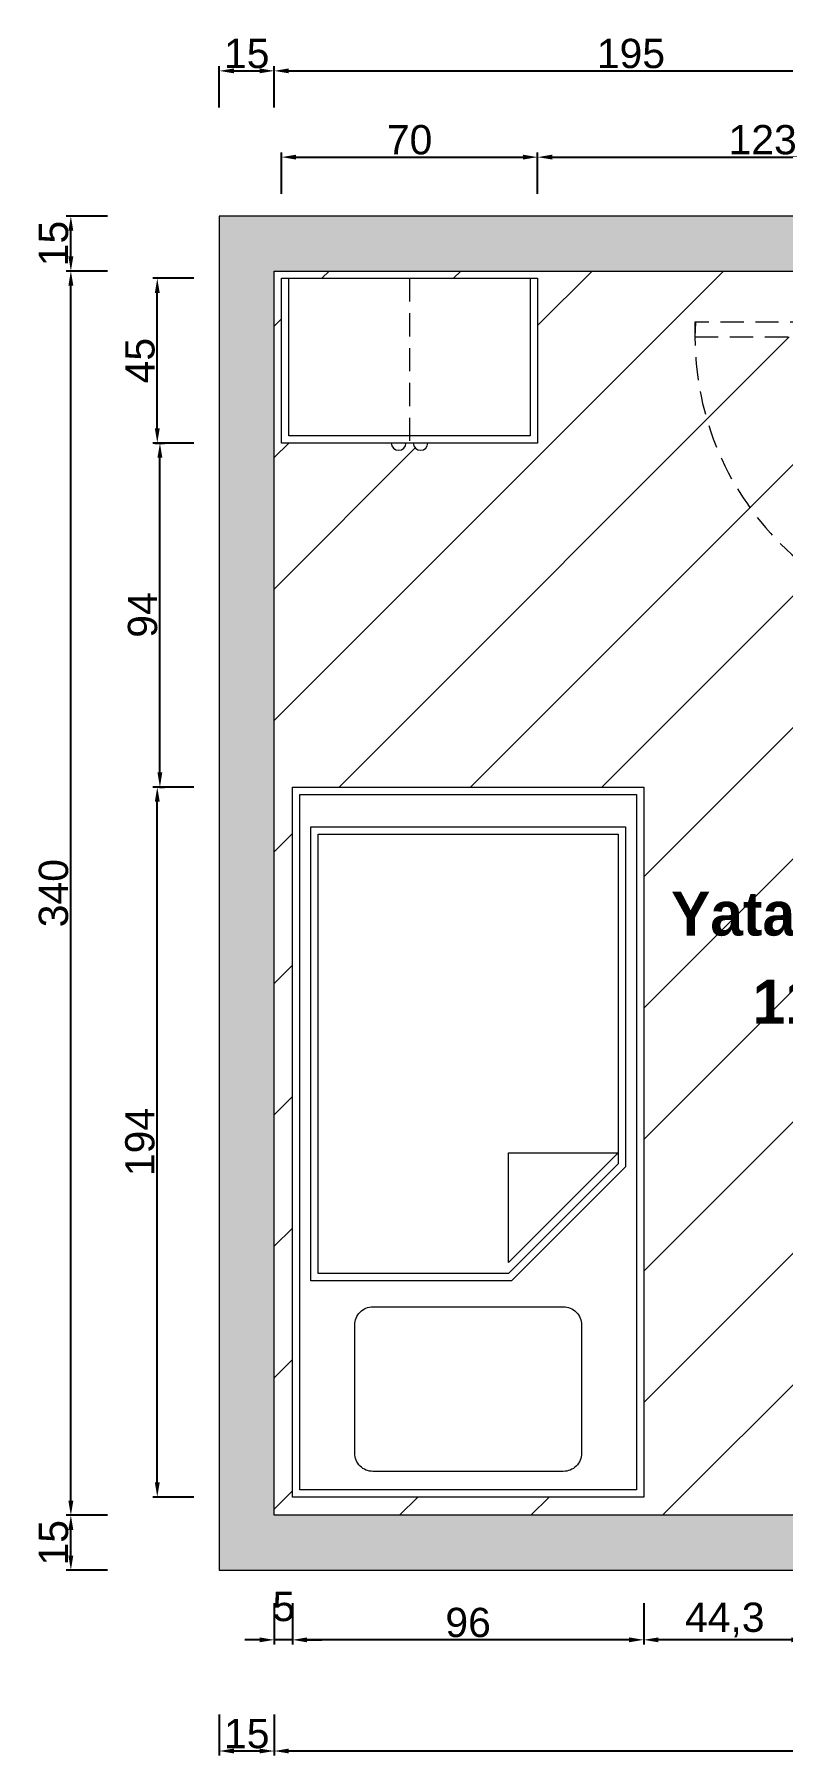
# Model space of a CAD drawing. Header units: centimetres. Extents: x 626924 to 628046, y 594571 to 595506.
# Drawn here: x 627498.9 to 627703.4, y 594571.5 to 595041.8 of the extents above; entities that cross this region are included whole.
import ezdxf

# ---------------------------------------------------------------- set-up
doc = ezdxf.new("R2010")
doc.units = ezdxf.units.CM
doc.linetypes.add('HIDDEN', pattern=[9.525, 6.35, -3.175])
for name, color, linetype, lineweight in [('Duvar', 5, 'Continuous', 18), ('Hatch', 7, 'Continuous', 15), ('Kapı', 4, 'Continuous', 15), ('Tefrişler', 1, 'Continuous', 5), ('Yazı', 7, 'Continuous', 13), ('Ölçüler', 7, 'Continuous', 13)]:
    doc.layers.add(name, color=color, linetype=linetype, lineweight=lineweight)
doc.styles.get("Standard").update_dxf_attribs({"font": 'arial.ttf'})
doc.dimstyles.new('ölçüler', dxfattribs={"dimscale": 0, "dimtxt": 8, "dimasz": 4, "dimexe": 1.25, "dimexo": 0.625, "dimtad": 1, "dimdec": 1, "dimtxsty": 'Standard', "dimcen": 2.5, "dimclrd": 256, "dimclre": 256, "dimclrt": 256, "dimadec": 0, "dimazin": 0, "dimtfac": 1, "dimtdec": 1, "dimtmove": 0, "dimatfit": 3, "dimfxl": 10, "dimfxlon": 1, "dimtfillclr": 7, "dimarcsym": 0})

# ---------------------------------------------------------------- blocks, each defined once
blk = doc.blocks.new('KAPI')
at = {"layer": 'Kapı'}
blk.add_lwpolyline([(-15, 0), (0, 0), (0, -10), (-15, -10)], close=True, dxfattribs=at)
at = {"layer": 'Kapı', "linetype": 'HIDDEN'}
blk.add_lwpolyline([(-15, -10), (-95, -10), (-95, -14), (-15, -14), (-15, -94, -0.428941), (-94.9, -10)], format="xyb", dxfattribs=at)
blk.add_lwpolyline([(0, -10), (0, -94)], dxfattribs=at)
at = {"layer": 'Kapı'}
blk.add_lwpolyline([(-15, -94), (0, -94), (0, -104), (-15, -104), (-15, -94)], dxfattribs=at)
blk = doc.blocks.new('Yatak')
blk.add_lwpolyline([(64.05, -59), (94.05, -59), (94.05, -89), (64.05, -59)])
at = {"layer": 'Tefrişler'}
for points in [[(0, 0), (194, 0), (194, -96), (0, -96)], [(2, -2), (192, -2), (192, -94), (2, -94)], [(59.08, -5), (183.08, -5), (183.08, -91), (90.25, -91), (59.08, -59.83)], [(61.08, -7), (181.08, -7), (181.08, -89), (91.08, -89), (61.08, -59), (61.08, -59)]]:
    blk.add_lwpolyline(points, close=True, dxfattribs=at)
blk.add_lwpolyline([(12, -17), (47, -17, -0.414214), (52, -22), (52, -74, -0.414214), (47, -79), (12, -79, -0.414214), (7, -74), (7, -22, -0.414214)], format="xyb", close=True, dxfattribs=at)
blk = doc.blocks.new('Dolap')
at = {"layer": 'Tefrişler', "linetype": 'HIDDEN'}
blk.add_line((35, 0), (35, -45), dxfattribs=at)
at = {"layer": 'Tefrişler'}
for points in [[(0, 0), (70, 0), (70, -45), (0, -45)], [(2, 0), (68, 0), (68, -43), (2, -43)]]:
    blk.add_lwpolyline(points, close=True, dxfattribs=at)
for centre in [(32, -45), (38, -45)]:
    blk.add_arc(centre, 2, 180, 0, dxfattribs=at)
blk = doc.blocks.new('*D13')
at = {"layer": 'Defpoints', "color": 0, "transparency": 16777216}
for p in [(627564.43, 595031.81), (627549.43, 594992.13), (627564.43, 594992.13)]:
    blk.add_point(p, dxfattribs=at)
at = {"layer": 'Ölçüler', "lineweight": -2, "transparency": 16777216}
for p, q in [((627549.43, 595021.81), (627549.43, 595033.06)), ((627553.43, 595031.81), (627560.43, 595031.81)), ((627564.43, 595021.81), (627564.43, 595033.06))]:
    blk.add_line(p, q, dxfattribs=at)
at = {"layer": 'Ölçüler', "transparency": 16777216}
for points in [[(627553.43, 595032.48), (627553.43, 595031.15), (627549.43, 595031.81)], [(627560.43, 595032.48), (627560.43, 595031.15), (627564.43, 595031.81)]]:
    blk.add_solid(points, dxfattribs=at)
at = {"layer": 'Ölçüler', "transparency": 16777216, "insert": (627556.93, 595036.52), "char_height": 8, "attachment_point": 5}
blk.add_mtext('15', dxfattribs=at)
blk = doc.blocks.new('*D14')
at = {"layer": 'Defpoints', "color": 0, "transparency": 16777216}
for p in [(627759.43, 595031.81), (627564.43, 594977.13), (627759.43, 594977.13)]:
    blk.add_point(p, dxfattribs=at)
at = {"layer": 'Ölçüler', "lineweight": -2, "transparency": 16777216}
for p, q in [((627564.43, 595021.81), (627564.43, 595033.06)), ((627568.43, 595031.81), (627755.43, 595031.81)), ((627759.43, 595021.81), (627759.43, 595033.06))]:
    blk.add_line(p, q, dxfattribs=at)
at = {"layer": 'Ölçüler', "transparency": 16777216}
for points in [[(627568.43, 595032.48), (627568.43, 595031.15), (627564.43, 595031.81)], [(627755.43, 595032.48), (627755.43, 595031.15), (627759.43, 595031.81)]]:
    blk.add_solid(points, dxfattribs=at)
at = {"layer": 'Ölçüler', "transparency": 16777216, "insert": (627661.93, 595036.52), "char_height": 8, "attachment_point": 5}
blk.add_mtext('195', dxfattribs=at)
blk = doc.blocks.new('*D45')
at = {"layer": 'Defpoints', "color": 0, "transparency": 16777216}
for p in [(627532.47, 594836.13), (627569.43, 594836.13), (627569.43, 594642.13)]:
    blk.add_point(p, dxfattribs=at)
at = {"layer": 'Ölçüler', "lineweight": -2, "transparency": 16777216}
for p, q in [((627542.47, 594836.13), (627531.22, 594836.13)), ((627532.47, 594646.13), (627532.47, 594832.13)), ((627542.47, 594642.13), (627531.22, 594642.13))]:
    blk.add_line(p, q, dxfattribs=at)
at = {"layer": 'Ölçüler', "transparency": 16777216}
for points in [[(627531.81, 594832.13), (627533.14, 594832.13), (627532.47, 594836.13)], [(627531.81, 594646.13), (627533.14, 594646.13), (627532.47, 594642.13)]]:
    blk.add_solid(points, dxfattribs=at)
at = {"layer": 'Ölçüler', "transparency": 16777216, "insert": (627527.76, 594739.13), "char_height": 8, "attachment_point": 5, "rotation": 90}
blk.add_mtext('194', dxfattribs=at)
blk = doc.blocks.new('*D46')
at = {"layer": 'Defpoints', "color": 0, "transparency": 16777216}
for p in [(627532.47, 594975.13), (627566.43, 594975.13), (627566.43, 594930.13)]:
    blk.add_point(p, dxfattribs=at)
at = {"layer": 'Ölçüler', "lineweight": -2, "transparency": 16777216}
for p, q in [((627542.47, 594975.13), (627531.22, 594975.13)), ((627532.47, 594934.13), (627532.47, 594971.13)), ((627542.47, 594930.13), (627531.22, 594930.13))]:
    blk.add_line(p, q, dxfattribs=at)
at = {"layer": 'Ölçüler', "transparency": 16777216}
for points in [[(627531.81, 594971.13), (627533.14, 594971.13), (627532.47, 594975.13)], [(627531.81, 594934.13), (627533.14, 594934.13), (627532.47, 594930.13)]]:
    blk.add_solid(points, dxfattribs=at)
at = {"layer": 'Ölçüler', "transparency": 16777216, "insert": (627527.78, 594952.63), "char_height": 8, "attachment_point": 5, "rotation": 90}
blk.add_mtext('45', dxfattribs=at)
blk = doc.blocks.new('*D47')
at = {"layer": 'Defpoints', "color": 0, "transparency": 16777216}
for p in [(627508.86, 594637.13), (627564.43, 594637.13), (627549.43, 594622.13)]:
    blk.add_point(p, dxfattribs=at)
at = {"layer": 'Ölçüler', "lineweight": -2, "transparency": 16777216}
for p, q in [((627518.86, 594637.13), (627507.61, 594637.13)), ((627508.86, 594626.13), (627508.86, 594633.13)), ((627518.86, 594622.13), (627507.61, 594622.13))]:
    blk.add_line(p, q, dxfattribs=at)
at = {"layer": 'Ölçüler', "transparency": 16777216}
for points in [[(627508.19, 594633.13), (627509.53, 594633.13), (627508.86, 594637.13)], [(627508.19, 594626.13), (627509.53, 594626.13), (627508.86, 594622.13)]]:
    blk.add_solid(points, dxfattribs=at)
at = {"layer": 'Ölçüler', "transparency": 16777216, "insert": (627504.15, 594629.63), "char_height": 8, "attachment_point": 5, "rotation": 90}
blk.add_mtext('15', dxfattribs=at)
blk = doc.blocks.new('*D48')
at = {"layer": 'Defpoints', "color": 0, "transparency": 16777216}
for p in [(627508.86, 594977.13), (627564.43, 594977.13), (627564.43, 594637.13)]:
    blk.add_point(p, dxfattribs=at)
at = {"layer": 'Ölçüler', "lineweight": -2, "transparency": 16777216}
for p, q in [((627518.86, 594977.13), (627507.61, 594977.13)), ((627508.86, 594641.13), (627508.86, 594973.13)), ((627518.86, 594637.13), (627507.61, 594637.13))]:
    blk.add_line(p, q, dxfattribs=at)
at = {"layer": 'Ölçüler', "transparency": 16777216}
for points in [[(627508.19, 594973.13), (627509.53, 594973.13), (627508.86, 594977.13)], [(627508.19, 594641.13), (627509.53, 594641.13), (627508.86, 594637.13)]]:
    blk.add_solid(points, dxfattribs=at)
at = {"layer": 'Ölçüler', "transparency": 16777216, "insert": (627504.15, 594807.13), "char_height": 8, "attachment_point": 5, "rotation": 90}
blk.add_mtext('340', dxfattribs=at)
blk = doc.blocks.new('*D49')
at = {"layer": 'Defpoints', "color": 0, "transparency": 16777216}
for p in [(627508.86, 594992.13), (627564.43, 594992.13), (627564.43, 594977.13)]:
    blk.add_point(p, dxfattribs=at)
at = {"layer": 'Ölçüler', "lineweight": -2, "transparency": 16777216}
for p, q in [((627518.86, 594992.13), (627507.61, 594992.13)), ((627508.86, 594981.13), (627508.86, 594988.13)), ((627518.86, 594977.13), (627507.61, 594977.13))]:
    blk.add_line(p, q, dxfattribs=at)
at = {"layer": 'Ölçüler', "transparency": 16777216}
for points in [[(627508.19, 594988.13), (627509.53, 594988.13), (627508.86, 594992.13)], [(627508.19, 594981.13), (627509.53, 594981.13), (627508.86, 594977.13)]]:
    blk.add_solid(points, dxfattribs=at)
at = {"layer": 'Ölçüler', "transparency": 16777216, "insert": (627504.15, 594984.63), "char_height": 8, "attachment_point": 5, "rotation": 90}
blk.add_mtext('15', dxfattribs=at)
blk = doc.blocks.new('*D51')
at = {"layer": 'Defpoints', "color": 0, "transparency": 16777216}
for p in [(627531.22, 594930.13), (627533.2, 594930.13), (627532.47, 594836.13)]:
    blk.add_point(p, dxfattribs=at)
at = {"layer": 'Ölçüler', "lineweight": -2, "transparency": 16777216}
for p, q in [((627531.85, 594930.13), (627534.45, 594930.13)), ((627533.2, 594840.13), (627533.2, 594926.13)), ((627533.1, 594836.13), (627534.45, 594836.13))]:
    blk.add_line(p, q, dxfattribs=at)
at = {"layer": 'Ölçüler', "transparency": 16777216}
for points in [[(627532.53, 594926.13), (627533.86, 594926.13), (627533.2, 594930.13)], [(627532.53, 594840.13), (627533.86, 594840.13), (627533.2, 594836.13)]]:
    blk.add_solid(points, dxfattribs=at)
at = {"layer": 'Ölçüler', "transparency": 16777216, "insert": (627528.49, 594883.13), "char_height": 8, "attachment_point": 5, "rotation": 90}
blk.add_mtext('94', dxfattribs=at)
blk = doc.blocks.new('*D56')
at = {"layer": 'Defpoints', "color": 0, "transparency": 16777216}
for p in [(627709.72, 594647.34), (627665.43, 594642.13), (627665.43, 594603.11)]:
    blk.add_point(p, dxfattribs=at)
at = {"layer": 'Ölçüler', "lineweight": -2, "transparency": 16777216}
for p, q in [((627665.43, 594613.11), (627665.43, 594601.86)), ((627709.72, 594613.11), (627709.72, 594601.86)), ((627705.72, 594603.11), (627669.43, 594603.11))]:
    blk.add_line(p, q, dxfattribs=at)
at = {"layer": 'Ölçüler', "transparency": 16777216}
for points in [[(627669.43, 594603.77), (627669.43, 594602.44), (627665.43, 594603.11)], [(627705.72, 594603.77), (627705.72, 594602.44), (627709.72, 594603.11)]]:
    blk.add_solid(points, dxfattribs=at)
at = {"layer": 'Ölçüler', "transparency": 16777216, "insert": (627687.57, 594608.54), "char_height": 8, "attachment_point": 5}
blk.add_mtext('44,3', dxfattribs=at)
blk = doc.blocks.new('*D57')
at = {"layer": 'Defpoints', "color": 0, "transparency": 16777216}
for p in [(627569.43, 594642.13), (627665.43, 594642.13), (627569.43, 594603.11)]:
    blk.add_point(p, dxfattribs=at)
at = {"layer": 'Ölçüler', "lineweight": -2, "transparency": 16777216}
for p, q in [((627569.43, 594613.11), (627569.43, 594601.86)), ((627665.43, 594613.11), (627665.43, 594601.86)), ((627661.43, 594603.11), (627573.43, 594603.11))]:
    blk.add_line(p, q, dxfattribs=at)
at = {"layer": 'Ölçüler', "transparency": 16777216}
for points in [[(627573.43, 594603.77), (627573.43, 594602.44), (627569.43, 594603.11)], [(627661.43, 594603.77), (627661.43, 594602.44), (627665.43, 594603.11)]]:
    blk.add_solid(points, dxfattribs=at)
at = {"layer": 'Ölçüler', "transparency": 16777216, "insert": (627617.43, 594607.81), "char_height": 8, "attachment_point": 5}
blk.add_mtext('96', dxfattribs=at)
blk = doc.blocks.new('*D58')
at = {"layer": 'Defpoints', "color": 0, "transparency": 16777216}
for p in [(627569.43, 594642.13), (627564.43, 594637.13), (627564.43, 594603.11)]:
    blk.add_point(p, dxfattribs=at)
at = {"layer": 'Ölçüler', "lineweight": -2, "transparency": 16777216}
for p, q in [((627564.43, 594613.11), (627564.43, 594601.86)), ((627569.43, 594613.11), (627569.43, 594601.86)), ((627560.43, 594603.11), (627556.43, 594603.11)), ((627569.43, 594603.11), (627564.43, 594603.11)), ((627573.43, 594603.11), (627577.43, 594603.11))]:
    blk.add_line(p, q, dxfattribs=at)
at = {"layer": 'Ölçüler', "transparency": 16777216}
for points in [[(627560.43, 594603.77), (627560.43, 594602.44), (627564.43, 594603.11)], [(627573.43, 594603.77), (627573.43, 594602.44), (627569.43, 594603.11)]]:
    blk.add_solid(points, dxfattribs=at)
at = {"layer": 'Ölçüler', "transparency": 16777216, "insert": (627567.06, 594612.17), "char_height": 8, "attachment_point": 5}
blk.add_mtext('5', dxfattribs=at)
blk = doc.blocks.new('*D61')
at = {"layer": 'Defpoints', "color": 0, "transparency": 16777216}
for p in [(627564.43, 594637.13), (627974.43, 594637.13), (627564.43, 594572.73)]:
    blk.add_point(p, dxfattribs=at)
at = {"layer": 'Ölçüler', "lineweight": -2, "transparency": 16777216}
for p, q in [((627564.43, 594582.73), (627564.43, 594571.48)), ((627974.43, 594582.73), (627974.43, 594571.48)), ((627970.43, 594572.73), (627568.43, 594572.73))]:
    blk.add_line(p, q, dxfattribs=at)
at = {"layer": 'Ölçüler', "transparency": 16777216}
for points in [[(627568.43, 594573.4), (627568.43, 594572.07), (627564.43, 594572.73)], [(627970.43, 594573.4), (627970.43, 594572.07), (627974.43, 594572.73)]]:
    blk.add_solid(points, dxfattribs=at)
at = {"layer": 'Ölçüler', "transparency": 16777216, "insert": (627769.43, 594577.44), "char_height": 8, "attachment_point": 5}
blk.add_mtext('410', dxfattribs=at)
blk = doc.blocks.new('*D62')
at = {"layer": 'Defpoints', "color": 0, "transparency": 16777216}
for p in [(627564.43, 594637.13), (627549.43, 594622.13), (627549.43, 594572.73)]:
    blk.add_point(p, dxfattribs=at)
at = {"layer": 'Ölçüler', "lineweight": -2, "transparency": 16777216}
for p, q in [((627549.43, 594582.73), (627549.43, 594571.48)), ((627564.43, 594582.73), (627564.43, 594571.48)), ((627560.43, 594572.73), (627553.43, 594572.73))]:
    blk.add_line(p, q, dxfattribs=at)
at = {"layer": 'Ölçüler', "transparency": 16777216}
for points in [[(627553.43, 594573.4), (627553.43, 594572.07), (627549.43, 594572.73)], [(627560.43, 594573.4), (627560.43, 594572.07), (627564.43, 594572.73)]]:
    blk.add_solid(points, dxfattribs=at)
at = {"layer": 'Ölçüler', "transparency": 16777216, "insert": (627556.93, 594577.44), "char_height": 8, "attachment_point": 5}
blk.add_mtext('15', dxfattribs=at)
blk = doc.blocks.new('*D77')
at = {"layer": 'Defpoints', "color": 0, "transparency": 16777216}
for p in [(627636.43, 595008.24), (627566.43, 594975.13), (627636.43, 594975.13)]:
    blk.add_point(p, dxfattribs=at)
at = {"layer": 'Ölçüler', "lineweight": -2, "transparency": 16777216}
for p, q in [((627566.43, 594998.24), (627566.43, 595009.49)), ((627570.43, 595008.24), (627632.43, 595008.24)), ((627636.43, 594998.24), (627636.43, 595009.49))]:
    blk.add_line(p, q, dxfattribs=at)
at = {"layer": 'Ölçüler', "transparency": 16777216}
for points in [[(627570.43, 595008.91), (627570.43, 595007.58), (627566.43, 595008.24)], [(627632.43, 595008.91), (627632.43, 595007.58), (627636.43, 595008.24)]]:
    blk.add_solid(points, dxfattribs=at)
at = {"layer": 'Ölçüler', "transparency": 16777216, "insert": (627601.43, 595012.95), "char_height": 8, "attachment_point": 5}
blk.add_mtext('70', dxfattribs=at)
blk = doc.blocks.new('*D78')
at = {"layer": 'Defpoints', "color": 0, "transparency": 16777216}
for p in [(627759.43, 595008.24), (627636.43, 594975.13), (627759.43, 594977.13)]:
    blk.add_point(p, dxfattribs=at)
at = {"layer": 'Ölçüler', "lineweight": -2, "transparency": 16777216}
for p, q in [((627636.43, 594998.24), (627636.43, 595009.49)), ((627640.43, 595008.24), (627755.43, 595008.24)), ((627759.43, 594998.24), (627759.43, 595009.49))]:
    blk.add_line(p, q, dxfattribs=at)
at = {"layer": 'Ölçüler', "transparency": 16777216}
for points in [[(627640.43, 595008.91), (627640.43, 595007.58), (627636.43, 595008.24)], [(627755.43, 595008.91), (627755.43, 595007.58), (627759.43, 595008.24)]]:
    blk.add_solid(points, dxfattribs=at)
at = {"layer": 'Ölçüler', "transparency": 16777216, "insert": (627697.93, 595012.96), "char_height": 8, "attachment_point": 5}
blk.add_mtext('123', dxfattribs=at)

msp = doc.modelspace()

# ---------------------------------------------------------------- hatches: boundary and pattern name
at = {"layer": 'Hatch', "true_color": 0x000000, "transparency": 33554585}
h = msp.add_hatch(color=18, dxfattribs=at)
h.dxf.hatch_style = 1
h.paths.add_polyline_path([(627989.43, 594691.13), (627974.43, 594691.13), (627974.43, 594637.13), (627909.43, 594637.13), (627909.43, 594651.13), (627854.43, 594651.13), (627854.43, 594637.13), (627564.43, 594637.13), (627564.43, 594977.13), (627759.43, 594977.13), (627759.43, 594973.13), (627774.43, 594973.13), (627774.43, 594992.13), (627549.43, 594992.13), (627549.43, 594622.13), (627869.43, 594622.13), (627869.43, 594636.13), (627894.43, 594636.13), (627894.43, 594622.13), (627989.43, 594622.13)])
h.paths.add_polyline_path([(627989.43, 594862.13), (627774.43, 594862.13), (627774.43, 594869.13), (627759.43, 594869.13), (627759.43, 594847.13), (627974.43, 594847.13), (627974.43, 594827.13), (627989.43, 594827.13)], flags=17)
at = {"layer": 'Hatch', "transparency": 33554577}
h = msp.add_hatch(dxfattribs=at)
h.set_pattern_fill('ANSI31', color=256, scale=8)
h.set_pattern_definition([(45, (-190.756, 2.79), (-17.96051224, 17.96051224), [])])
h.paths.add_polyline_path([(627979.93, 594822.13), (627974.43, 594822.13), (627974.43, 594827.13), (627974.43, 594847.13), (627759.43, 594847.13), (627759.43, 594869.13), (627759.43, 594879.13, -0.414214), (627679.43, 594959.13), (627679.43, 594963.13), (627759.43, 594963.13), (627759.43, 594973.13), (627759.43, 594977.13), (627564.43, 594977.13), (627564.43, 594637.13), (627854.43, 594637.13), (627854.43, 594651.13), (627909.43, 594651.13), (627909.43, 594637.13), (627974.43, 594637.13), (627974.43, 594691.13), (627974.43, 594696.13), (627979.93, 594696.13)])
h.paths.add_polyline_path([(627855.08, 594777.51), (627849.87, 594769.35), (627853.29, 594769.35, -0.414214), (627856.29, 594766.35), (627856.29, 594762.35), (627861.29, 594762.35), (627861.29, 594747.35), (627864.29, 594747.35), (627864.29, 594745.35), (627861.29, 594745.35), (627861.29, 594732.35), (627858.79, 594732.35), (627858.79, 594724.27, -0.414214), (627856.79, 594722.27), (627856.61, 594722.27), (627856.61, 594720.3), (627834.29, 594720.3), (627834.29, 594715.35), (627832.29, 594715.35), (627832.29, 594720.3), (627808.33, 594720.3), (627808.33, 594722.27), (627807.79, 594722.27, -0.414214), (627805.79, 594724.27), (627805.79, 594732.35), (627803.29, 594732.35), (627803.29, 594745.35), (627800.29, 594745.35), (627800.29, 594747.35), (627803.29, 594747.35), (627803.29, 594762.35), (627808.29, 594762.35), (627808.29, 594766.35, -0.414214), (627811.29, 594769.35), (627815.29, 594769.35), (627810.19, 594777.85), (627812.51, 594779.13), (627812.45, 594779.13), (627818.26, 594769.35), (627846.27, 594769.35), (627852.56, 594779.13), (627852.26, 594779.13)], flags=16)
h.paths.add_polyline_path([(627774.43, 594780.13), (627774.43, 594843.13), (627892.43, 594843.13), (627892.43, 594780.13)], flags=16)
h.paths.add_polyline_path([(627835.97, 594671.45, -0.289429), (627840.7, 594668.46), (627840.77, 594659.29), (627848.57, 594659.37), (627848.57, 594663.18), (627850.58, 594663.18), (627850.58, 594653.18), (627848.56, 594653.18), (627848.56, 594657.17), (627840.79, 594657.08), (627840.84, 594650.14, -0.176815), (627840.39, 594648.84, -0.171413), (627836.68, 594646.58, -0.071018), (627835.84, 594646.46, -0.038374), (627834.84, 594646.46), (627711.84, 594646.46, -0.414214), (627708.84, 594649.46), (627708.84, 594668.46, -0.414214), (627711.84, 594671.46)], flags=16)
h.paths.add_polyline_path([(627665.43, 594642.13), (627569.43, 594642.13), (627569.43, 594836.13), (627665.43, 594836.13)], flags=16)
h.paths.add_polyline_path([(627663.43, 594644.13), (627571.43, 594644.13), (627571.43, 594834.13), (627663.43, 594834.13)], flags=0)
h.paths.add_polyline_path([(627660.43, 594732.38), (627629.25, 594701.21), (627574.43, 594701.21), (627574.43, 594825.21), (627660.43, 594825.21)], flags=0)
h.paths.add_polyline_path([(627783.05, 594799.83), (627783.05, 594819.83), (627798.05, 594819.83), (627798.05, 594799.83)], flags=0)
h.paths.add_polyline_path([(627658.43, 594733.21), (627628.43, 594703.21), (627576.43, 594703.21), (627576.43, 594823.21), (627658.43, 594823.21)], flags=0)
h.paths.add_polyline_path([(627658.43, 594736.18), (627628.43, 594706.18), (627628.43, 594736.18)], flags=0)
h.paths.add_polyline_path([(627786.15, 594804.12), (627786.15, 594816.12), (627796.15, 594816.12), (627796.15, 594804.12)], flags=0)
h.paths.add_polyline_path([(627648.43, 594689.13), (627648.43, 594654.13, -0.414214), (627643.43, 594649.13), (627591.43, 594649.13, -0.414214), (627586.43, 594654.13), (627586.43, 594689.13, -0.414214), (627591.43, 594694.13), (627643.43, 594694.13, -0.414214)], flags=0)
h.paths.add_polyline_path([(627820.24, 594792.87), (627820.24, 594812.87), (627850.25, 594812.87), (627850.25, 594792.87)], flags=0)
h.paths.add_polyline_path([(627820.24, 594814.06, 0.023127), (627820.74, 594815.4), (627849.75, 594815.4, 0.023127), (627850.25, 594814.06, -0.414214), (627849.75, 594813.56), (627820.74, 594813.56, -0.414214)], flags=0)
h.paths.add_polyline_path([(627854.66, 594698.11), (627892.16, 594698.11), (627892.16, 594703.11), (627907.16, 594703.11), (627907.16, 594698.11), (627944.66, 594698.11), (627944.66, 594653.11), (627854.66, 594653.11)], flags=16)
h.paths.add_polyline_path([(627854.23, 594802.31), (627854.23, 594805.69, -0.304396), (627856.36, 594808.87, -0.304396), (627858.5, 594805.69), (627858.5, 594802.31, -0.414214), (627856.78, 594800.59), (627855.95, 594800.59, -0.414214)], flags=0)
h.paths.add_polyline_path([(627867.65, 594829.41, -1), (627886.99, 594829.41, -1)], flags=0)
h.paths.add_polyline_path([(627868.65, 594829.41, -1), (627885.99, 594829.41, -1)], flags=0)
h.paths.add_polyline_path([(627874, 594829.41, -1), (627880.64, 594829.41, -1)], flags=0)
h.paths.add_polyline_path([(627636.43, 594930.13), (627606.43, 594930.13, -1), (627602.43, 594930.13), (627600.43, 594930.13, -1), (627596.43, 594930.13), (627566.43, 594930.13), (627566.43, 594975.13), (627636.43, 594975.13)], flags=16)
h.paths.add_polyline_path([(627634.43, 594932.13), (627568.43, 594932.13), (627568.43, 594975.13), (627634.43, 594975.13)], flags=0)
h.paths.add_polyline_path([(627759.43, 594959.13), (627679.43, 594959.13, 0.414214), (627759.43, 594879.13)], flags=17)

# ---------------------------------------------------------------- linework, layer by layer
at = {"layer": 'Duvar'}
msp.add_lwpolyline([(627774.43, 594963.13), (627774.43, 594992.13), (627549.43, 594992.13), (627549.43, 594622.13), (627869.43, 594622.13), (627869.43, 594636.13), (627894.43, 594636.13), (627894.43, 594622.13), (627989.43, 594622.13), (627989.43, 594691.13)], dxfattribs=at)
at = {"layer": 'Duvar', "transparency": 33554687}
msp.add_lwpolyline([(627974.43, 594691.13), (627974.43, 594637.13), (627909.43, 594637.13), (627909.43, 594651.13), (627854.43, 594651.13), (627854.43, 594637.13), (627564.43, 594637.13), (627564.43, 594977.13), (627759.43, 594977.13), (627759.43, 594973.13)], dxfattribs=at)

# ---------------------------------------------------------------- block references
at = {"layer": 'Kapı'}
msp.add_blockref('KAPI', (627774.43, 594973.13), dxfattribs=at)
at = {"layer": 'Tefrişler'}
msp.add_blockref('Dolap', (627566.43, 594975.13), dxfattribs=at)
at = {"layer": 'Tefrişler', "rotation": 90}
msp.add_blockref('Yatak', (627569.43, 594642.13), dxfattribs=at)

# ---------------------------------------------------------------- texts
at = {"layer": 'Yazı', "insert": (627672.91, 594807.54), "char_height": 12, "attachment_point": 1}
msp.add_mtext_dynamic_manual_height_columns('\\A1;{\\fArtifakt Element Black|b1|i0|c162|p34;\\C7;Yatak Odası \\P     11 m\\H0.7x;\\S2^ ;}', width=103.5341, gutter_width=12.5, heights=[53.45], dxfattribs=at)

# ---------------------------------------------------------------- dimensions: what is measured, and where the dimension line sits
at = {"layer": 'Ölçüler'}
for base, p1, p2, picture, middle in [((627564.43, 595031.81), (627549.43, 594992.13), (627564.43, 594992.13), '*D13', (627556.93, 595036.52)), ((627759.43, 595031.81), (627564.43, 594977.13), (627759.43, 594977.13), '*D14', (627661.93, 595036.52)), ((627636.43, 595008.24), (627566.43, 594975.13), (627636.43, 594975.13), '*D77', (627601.43, 595012.95)), ((627759.43, 595008.24), (627636.43, 594975.13), (627759.43, 594977.13), '*D78', (627697.93, 595012.96)), ((627665.43, 594603.11), (627709.72, 594647.34), (627665.43, 594642.13), '*D56', (627687.57, 594608.54)), ((627569.43, 594603.11), (627665.43, 594642.13), (627569.43, 594642.13), '*D57', (627617.43, 594607.81)), ((627549.43, 594572.73), (627564.43, 594637.13), (627549.43, 594622.13), '*D62', (627556.93, 594577.44)), ((627564.43, 594572.73), (627974.43, 594637.13), (627564.43, 594637.13), '*D61', (627769.43, 594577.44))]:
    dim = msp.add_linear_dim(base=base, p1=p1, p2=p2, dimstyle='ölçüler', dxfattribs=at)
    dim.commit()
    dim.dimension.update_dxf_attribs({"geometry": picture, "text_midpoint": middle})
for base, p1, p2, picture, middle in [((627508.86, 594992.13), (627564.43, 594977.13), (627564.43, 594992.13), '*D49', (627504.15, 594984.63)), ((627508.86, 594977.13), (627564.43, 594637.13), (627564.43, 594977.13), '*D48', (627504.15, 594807.13)), ((627532.47, 594975.13), (627566.43, 594930.13), (627566.43, 594975.13), '*D46', (627527.78, 594952.63)), ((627532.47, 594836.13), (627569.43, 594642.13), (627569.43, 594836.13), '*D45', (627527.76, 594739.13)), ((627508.86, 594637.13), (627549.43, 594622.13), (627564.43, 594637.13), '*D47', (627504.15, 594629.63))]:
    dim = msp.add_linear_dim(base=base, p1=p1, p2=p2, angle=90, dimstyle='ölçüler', dxfattribs=at)
    dim.commit()
    dim.dimension.update_dxf_attribs({"geometry": picture, "text_midpoint": middle})
dim = msp.add_linear_dim(base=(627533.2, 594930.13), p1=(627532.47, 594836.13), p2=(627531.22, 594930.13), angle=90, dimstyle='ölçüler', dxfattribs=at)
dim.commit()
dim.dimension.update_dxf_attribs({"geometry": '*D51', "text_midpoint": (627533.2, 594883.13), "dimtype": 160})
dim = msp.add_linear_dim(base=(627564.43, 594603.11), p1=(627569.43, 594642.13), p2=(627564.43, 594637.13), dimstyle='ölçüler', dxfattribs=at)
dim.commit()
dim.dimension.update_dxf_attribs({"geometry": '*D58', "text_midpoint": (627567.06, 594607.48), "dimtype": 160})

doc.saveas('drawing.dxf')
